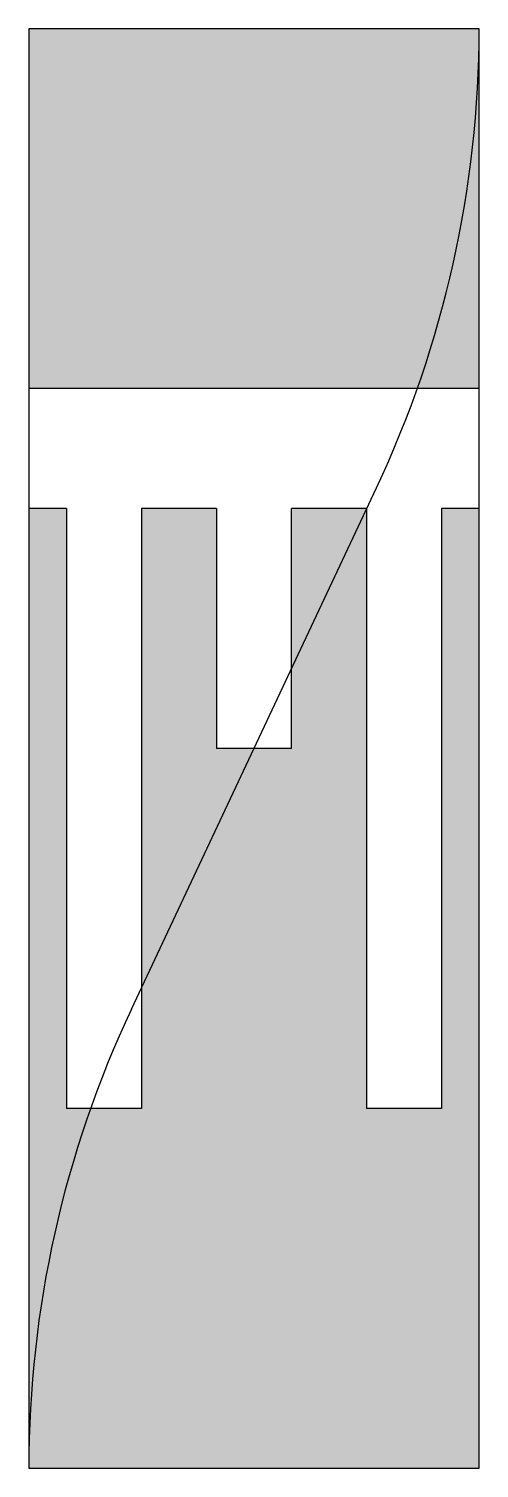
# Model space of a CAD drawing. Header units: metres. Extents: x 0 to 0.75, y 0 to 2.4.
import ezdxf

# ---------------------------------------------------------------- set-up
doc = ezdxf.new("R2010")
doc.units = ezdxf.units.M
doc.header["$LTSCALE"] = 0.2

msp = doc.modelspace()

# ---------------------------------------------------------------- hatches: boundary and pattern name
h = msp.add_hatch(color=254)
h.dxf.hatch_style = 1
h.paths.add_polyline_path([(0.75, 2.4), (0, 2.4), (0, 1.8), (0.75, 1.8)])
h.paths.add_polyline_path([(0.75, 1.6), (0.6875, 1.6), (0.6875, 0.6), (0.5625, 0.6), (0.5625, 1.6), (0.4375, 1.6), (0.4375, 1.2), (0.3125, 1.2), (0.3125, 1.6), (0.1875, 1.6), (0.1875, 0.6), (0.0625, 0.6), (0.0625, 1.6), (0, 1.6), (0, 0), (0.75, 0)])

# ---------------------------------------------------------------- linework, layer by layer
for p, q in [((0.75, 2.4), (0, 2.4)), ((0, 2.4), (0, 0)), ((0.75, 0), (0.75, 2.4)), ((0.75, 1.8), (0, 1.8)), ((0.1708, 0.7654), (0.5791, 1.6347)), ((0.0625, 1.6), (0, 1.6)), ((0.0625, 1.6), (0.0625, 0.6)), ((0.3125, 1.6), (0.1875, 1.6)), ((0.1875, 1.6), (0.1875, 0.6)), ((0.3125, 1.6), (0.3125, 1.2)), ((0.4375, 1.2), (0.4375, 1.6)), ((0.5625, 1.6), (0.4375, 1.6)), ((0.5625, 1.6), (0.5625, 0.6)), ((0.75, 1.6), (0.6875, 1.6)), ((0.6875, 1.6), (0.6875, 0.6)), ((0.4375, 1.2), (0.3125, 1.2)), ((0.1875, 0.6), (0.0625, 0.6)), ((0.6875, 0.6), (0.5625, 0.6)), ((0, 0), (0.75, 0))]:
    msp.add_line(p, q)
for centre, radius, start, end in [((-1.0535, 2.4011), 1.8035, 334.8534, 359.9662), ((1.8, 0.0001), 1.8, 154.8413, 180.0044)]:
    msp.add_arc(centre, radius, start, end)

doc.saveas('drawing.dxf')
